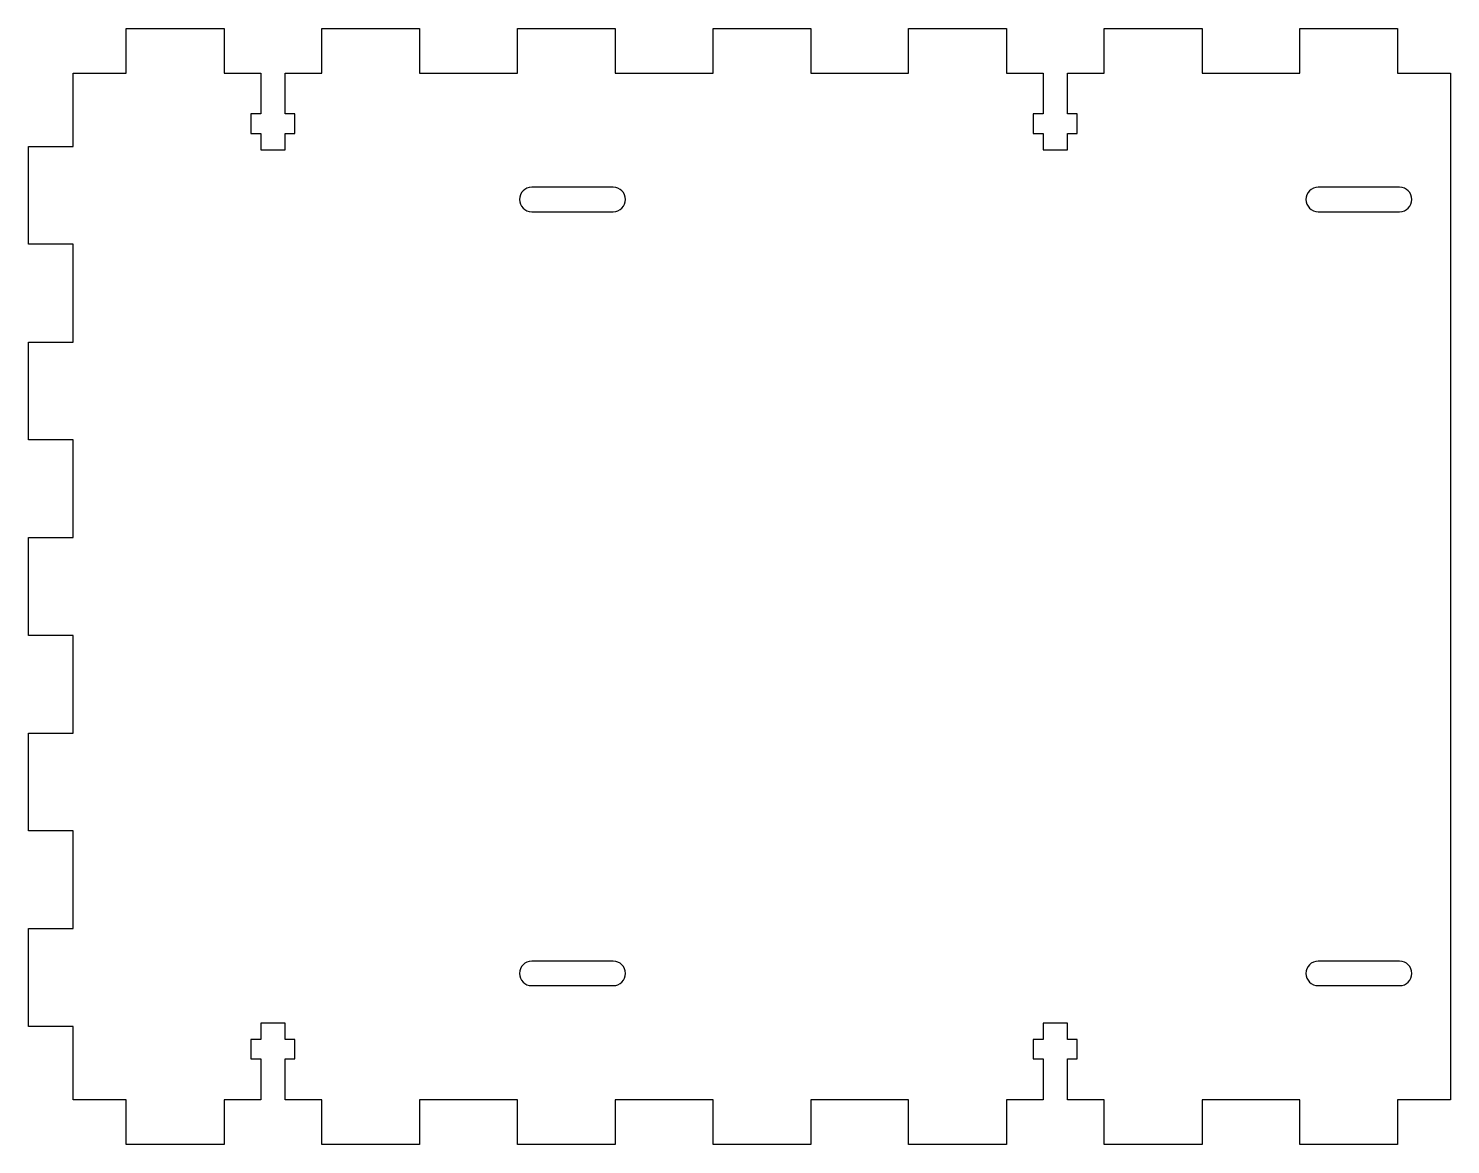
# Model space of a CAD drawing. Header units: millimetres. Extents: x 5882 to 6057, y -1448 to -1311.
import ezdxf

# ---------------------------------------------------------------- set-up
doc = ezdxf.new("R2010")
doc.units = ezdxf.units.MM
doc.header["$MEASUREMENT"] = 0
doc.layers.add('DEFAULT', color=18, linetype='CONTINUOUS')

msp = doc.modelspace()

# ---------------------------------------------------------------- linework, layer by layer
at = {"layer": 'DEFAULT'}
for p, q in [((5894.02, -1316.69), (5894.02, -1311.19)), ((5894.02, -1311.19), (5906.02, -1311.19)), ((5906.02, -1311.19), (5906.02, -1316.69)), ((5918.02, -1316.69), (5918.02, -1311.19)), ((5918.02, -1311.19), (5930.02, -1311.19)), ((5930.02, -1311.19), (5930.02, -1316.69)), ((5942.02, -1316.69), (5942.02, -1311.19)), ((5942.02, -1311.19), (5954.02, -1311.19)), ((5954.02, -1311.19), (5954.02, -1316.69)), ((5966.02, -1316.69), (5966.02, -1311.19)), ((5966.02, -1311.19), (5978.02, -1311.19)), ((5978.02, -1311.19), (5978.02, -1316.69)), ((5990.02, -1316.69), (5990.02, -1311.19)), ((5990.02, -1311.19), (6002.02, -1311.19)), ((6002.02, -1311.19), (6002.02, -1316.69)), ((6014.02, -1316.69), (6014.02, -1311.19)), ((6014.02, -1311.19), (6026.02, -1311.19)), ((6026.02, -1311.19), (6026.02, -1316.69)), ((6038.02, -1316.69), (6038.02, -1311.19)), ((6038.02, -1311.19), (6050.02, -1311.19)), ((6050.02, -1311.19), (6050.02, -1316.69)), ((5887.52, -1325.69), (5887.52, -1316.69)), ((5887.52, -1316.69), (5894.02, -1316.69)), ((5906.02, -1316.69), (5910.52, -1316.69)), ((5910.52, -1316.69), (5910.52, -1321.69)), ((5913.52, -1321.69), (5913.52, -1316.69)), ((5913.52, -1316.69), (5918.02, -1316.69)), ((5930.02, -1316.69), (5942.02, -1316.69)), ((5954.02, -1316.69), (5966.02, -1316.69)), ((5978.02, -1316.69), (5990.02, -1316.69)), ((6002.02, -1316.69), (6006.52, -1316.69)), ((6006.52, -1316.69), (6006.52, -1321.69)), ((6009.52, -1321.69), (6009.52, -1316.69)), ((6009.52, -1316.69), (6014.02, -1316.69)), ((6026.02, -1316.69), (6038.02, -1316.69)), ((6050.02, -1316.69), (6056.52, -1316.69)), ((6056.52, -1316.69), (6056.52, -1442.69)), ((5910.52, -1321.69), (5909.32, -1321.69)), ((5909.32, -1321.69), (5909.32, -1324.09)), ((5914.72, -1321.69), (5913.52, -1321.69)), ((5914.72, -1324.09), (5914.72, -1321.69)), ((6006.52, -1321.69), (6005.32, -1321.69)), ((6005.32, -1321.69), (6005.32, -1324.09)), ((6010.72, -1321.69), (6009.52, -1321.69)), ((6010.72, -1324.09), (6010.72, -1321.69)), ((5909.32, -1324.09), (5910.52, -1324.09)), ((5910.52, -1324.09), (5910.52, -1326.09)), ((5913.52, -1326.09), (5913.52, -1324.09)), ((5913.52, -1324.09), (5914.72, -1324.09)), ((6005.32, -1324.09), (6006.52, -1324.09)), ((6006.52, -1324.09), (6006.52, -1326.09)), ((6009.52, -1326.09), (6009.52, -1324.09)), ((6009.52, -1324.09), (6010.72, -1324.09)), ((5882.02, -1337.69), (5882.02, -1325.69)), ((5882.02, -1325.69), (5887.52, -1325.69)), ((5910.52, -1326.09), (5913.52, -1326.09)), ((6006.52, -1326.09), (6009.52, -1326.09)), ((5953.77, -1330.69), (5943.77, -1330.69)), ((6050.27, -1330.69), (6040.27, -1330.69)), ((5943.77, -1333.69), (5953.77, -1333.69)), ((6040.27, -1333.69), (6050.27, -1333.69)), ((5887.52, -1337.69), (5882.02, -1337.69)), ((5887.52, -1349.69), (5887.52, -1337.69)), ((5882.02, -1361.69), (5882.02, -1349.69)), ((5882.02, -1349.69), (5887.52, -1349.69)), ((5887.52, -1361.69), (5882.02, -1361.69)), ((5887.52, -1373.69), (5887.52, -1361.69)), ((5882.02, -1385.69), (5882.02, -1373.69)), ((5882.02, -1373.69), (5887.52, -1373.69)), ((5887.52, -1385.69), (5882.02, -1385.69)), ((5887.52, -1397.69), (5887.52, -1385.69)), ((5882.02, -1409.69), (5882.02, -1397.69)), ((5882.02, -1397.69), (5887.52, -1397.69)), ((5887.52, -1409.69), (5882.02, -1409.69)), ((5887.52, -1421.69), (5887.52, -1409.69)), ((5882.02, -1433.69), (5882.02, -1421.69)), ((5882.02, -1421.69), (5887.52, -1421.69)), ((5953.77, -1425.69), (5943.77, -1425.69)), ((6050.27, -1425.69), (6040.27, -1425.69)), ((5943.77, -1428.69), (5953.77, -1428.69)), ((6040.27, -1428.69), (6050.27, -1428.69)), ((5887.52, -1433.69), (5882.02, -1433.69)), ((5887.52, -1442.69), (5887.52, -1433.69)), ((5913.52, -1433.29), (5910.52, -1433.29)), ((5910.52, -1433.29), (5910.52, -1435.29)), ((5913.52, -1435.29), (5913.52, -1433.29)), ((6009.52, -1433.29), (6006.52, -1433.29)), ((6006.52, -1433.29), (6006.52, -1435.29)), ((6009.52, -1435.29), (6009.52, -1433.29)), ((5910.52, -1435.29), (5909.32, -1435.29)), ((5909.32, -1435.29), (5909.32, -1437.69)), ((5914.72, -1435.29), (5913.52, -1435.29)), ((5914.72, -1437.69), (5914.72, -1435.29)), ((6006.52, -1435.29), (6005.32, -1435.29)), ((6005.32, -1435.29), (6005.32, -1437.69)), ((6010.72, -1435.29), (6009.52, -1435.29)), ((6010.72, -1437.69), (6010.72, -1435.29)), ((5909.32, -1437.69), (5910.52, -1437.69)), ((5910.52, -1437.69), (5910.52, -1442.69)), ((5913.52, -1442.69), (5913.52, -1437.69)), ((5913.52, -1437.69), (5914.72, -1437.69)), ((6005.32, -1437.69), (6006.52, -1437.69)), ((6006.52, -1437.69), (6006.52, -1442.69)), ((6009.52, -1442.69), (6009.52, -1437.69)), ((6009.52, -1437.69), (6010.72, -1437.69)), ((5894.02, -1442.69), (5887.52, -1442.69)), ((5894.02, -1448.19), (5894.02, -1442.69)), ((5906.02, -1442.69), (5906.02, -1448.19)), ((5910.52, -1442.69), (5906.02, -1442.69)), ((5918.02, -1442.69), (5913.52, -1442.69)), ((5918.02, -1448.19), (5918.02, -1442.69)), ((5942.02, -1442.69), (5930.02, -1442.69)), ((5930.02, -1442.69), (5930.02, -1448.19)), ((5942.02, -1448.19), (5942.02, -1442.69)), ((5966.02, -1442.69), (5954.02, -1442.69)), ((5954.02, -1442.69), (5954.02, -1448.19)), ((5966.02, -1448.19), (5966.02, -1442.69)), ((5990.02, -1442.69), (5978.02, -1442.69)), ((5978.02, -1442.69), (5978.02, -1448.19)), ((5990.02, -1448.19), (5990.02, -1442.69)), ((6006.52, -1442.69), (6002.02, -1442.69)), ((6002.02, -1442.69), (6002.02, -1448.19)), ((6014.02, -1442.69), (6009.52, -1442.69)), ((6014.02, -1448.19), (6014.02, -1442.69)), ((6038.02, -1442.69), (6026.02, -1442.69)), ((6026.02, -1442.69), (6026.02, -1448.19)), ((6038.02, -1448.19), (6038.02, -1442.69)), ((6056.52, -1442.69), (6050.02, -1442.69)), ((6050.02, -1442.69), (6050.02, -1448.19)), ((5906.02, -1448.19), (5894.02, -1448.19)), ((5930.02, -1448.19), (5918.02, -1448.19)), ((5954.02, -1448.19), (5942.02, -1448.19)), ((5978.02, -1448.19), (5966.02, -1448.19)), ((6002.02, -1448.19), (5990.02, -1448.19)), ((6026.02, -1448.19), (6014.02, -1448.19)), ((6050.02, -1448.19), (6038.02, -1448.19))]:
    msp.add_line(p, q, dxfattribs=at)
for centre, start, end in [((5943.77, -1332.19), 90, 270), ((5953.77, -1332.19), 270, 90), ((6040.27, -1332.19), 90, 270), ((6050.27, -1332.19), 270, 90), ((5943.77, -1427.19), 90, 270), ((5953.77, -1427.19), 270, 90), ((6040.27, -1427.19), 90, 270), ((6050.27, -1427.19), 270, 90)]:
    msp.add_arc(centre, 1.5, start, end, dxfattribs=at)

doc.saveas('drawing.dxf')
